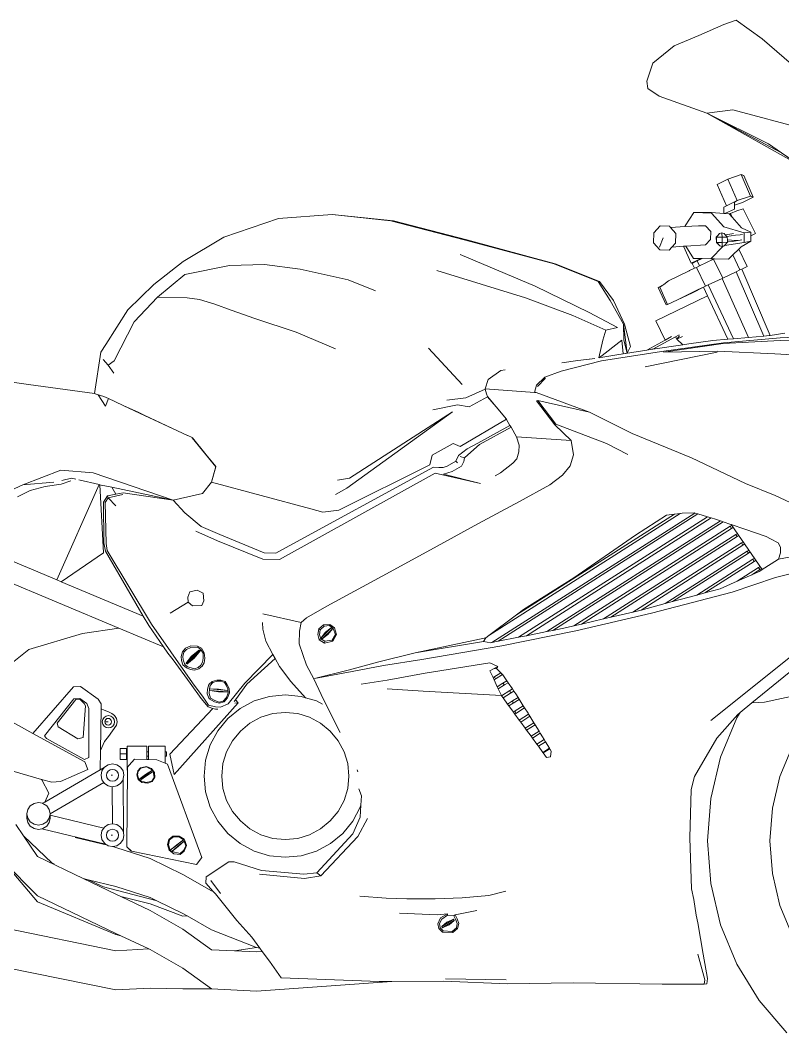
# Model space of a CAD drawing. Header units: inches. Extents: x 1944 to 3775, y -462 to 1299.
# Drawn here: x 2535.61 to 2567.93, y 355.18 to 398.07 of the extents above; entities that cross this region are included whole.
import ezdxf

# ---------------------------------------------------------------- set-up
doc = ezdxf.new("R2010")
doc.units = ezdxf.units.IN
doc.header["$MEASUREMENT"] = 0
doc.layers.add('CAR', color=173, linetype='Continuous', lineweight=13)

# ---------------------------------------------------------------- blocks, each defined once
blk = doc.blocks.new('r')
at = {"layer": 'CAR'}
for p, q in [((45.051, 46.099), (43.99, 45.629)), ((45.575, 46.273), (45.051, 46.099)), ((46.677, 45.485), (45.575, 46.273)), ((43.99, 45.629), (42.955, 45.19)), ((47.919, 44.418), (46.677, 45.485)), ((42.955, 45.19), (42.052, 44.451)), ((42.052, 44.451), (41.788, 43.695)), ((41.788, 43.695), (41.832, 43.376)), ((41.832, 43.376), (42.315, 43.057)), ((42.315, 43.057), (44.341, 42.337)), ((45.434, 42.472), (44.341, 42.337)), ((48.909, 41.549), (45.434, 42.472)), ((44.341, 42.337), (46.95, 41.031)), ((44.341, 42.337), (48.258, 40.139)), ((47.498, 40.657), (44.341, 42.337)), ((46.95, 41.031), (47.498, 40.657)), ((47.498, 40.657), (48.258, 40.139)), ((44.779, 39.317), (45.231, 39.543)), ((45.231, 39.543), (45.793, 39.732)), ((45.231, 39.543), (45.625, 38.63)), ((45.793, 39.732), (45.902, 39.695)), ((46.187, 38.819), (45.793, 39.732)), ((46.296, 38.782), (45.902, 39.695)), ((45.171, 38.41), (44.779, 39.317)), ((45.504, 38.577), (45.625, 38.63)), ((45.505, 38.57), (45.625, 38.63)), ((45.625, 38.63), (46.187, 38.819)), ((46.296, 38.782), (45.844, 38.557)), ((46.187, 38.819), (46.296, 38.782)), ((45.055, 38.351), (45.051, 38.09)), ((45.055, 38.351), (45.171, 38.41)), ((45.171, 38.41), (45.504, 38.577)), ((45.26, 38.158), (45.511, 38.266)), ((45.334, 38.078), (45.609, 38.199)), ((45.505, 38.57), (45.504, 38.577)), ((45.507, 38.443), (45.505, 38.57)), ((45.844, 38.557), (45.507, 38.443)), ((45.511, 38.266), (45.507, 38.443)), ((45.609, 38.199), (45.869, 38.287)), ((45.869, 38.287), (46.395, 37.234)), ((26.184, 37.88), (23.868, 37.081)), ((28.458, 38.046), (26.184, 37.88)), ((28.458, 38.046), (28.46, 38.046)), ((30.949, 37.781), (28.46, 38.046)), ((31.054, 37.781), (28.46, 38.046)), ((34.056, 36.964), (30.949, 37.781)), ((34.158, 36.964), (31.054, 37.781)), ((43.411, 37.568), (43.79, 38.122)), ((44.539, 38.128), (43.79, 38.122)), ((43.79, 38.122), (44.535, 38.103)), ((44.535, 38.103), (45.055, 37.521)), ((44.539, 38.128), (45.051, 38.09)), ((45.051, 38.09), (45.1, 38.087)), ((45.1, 38.087), (45.26, 38.158)), ((45.1, 38.087), (45.284, 38.073)), ((45.284, 38.073), (45.295, 38.06)), ((45.295, 38.06), (45.334, 38.078)), ((45.295, 38.06), (45.414, 37.923)), ((45.334, 38.078), (45.414, 37.923)), ((45.414, 37.923), (45.804, 37.472)), ((42.082, 37.267), (42.361, 37.556)), ((42.361, 37.556), (42.749, 37.546)), ((42.749, 37.546), (42.802, 37.487)), ((43.41, 37.529), (42.802, 37.487)), ((42.802, 37.487), (43.02, 37.243)), ((43.41, 37.529), (43.411, 37.568)), ((43.975, 37.568), (43.41, 37.529)), ((44.283, 37.56), (43.975, 37.568)), ((44.498, 37.319), (44.283, 37.56)), ((45.055, 37.521), (45.913, 37.267)), ((46.198, 37.298), (45.804, 37.472)), ((23.868, 37.081), (22.144, 36.052)), ((37.868, 35.952), (34.056, 36.964)), ((37.905, 35.952), (34.158, 36.964)), ((42.077, 36.849), (42.082, 37.267)), ((42.335, 36.665), (42.49, 37.051)), ((43.02, 37.243), (43.014, 36.824)), ((44.272, 36.758), (44.493, 36.987)), ((44.493, 36.987), (44.498, 37.319)), ((44.737, 37.085), (44.755, 37.107)), ((44.74, 36.866), (44.737, 37.085)), ((44.745, 37.078), (44.737, 37.085)), ((44.745, 37.078), (44.874, 37.238)), ((44.749, 36.858), (44.745, 37.078)), ((44.979, 37.078), (44.745, 37.078)), ((44.772, 37.127), (44.755, 37.117)), ((44.755, 37.107), (44.755, 37.117)), ((44.755, 37.117), (44.763, 37.116)), ((44.755, 37.107), (44.763, 37.116)), ((44.763, 37.116), (44.772, 37.127)), ((44.772, 37.127), (44.871, 37.241)), ((44.871, 37.241), (44.967, 37.263)), ((45.061, 37.244), (44.967, 37.263)), ((44.971, 37.238), (44.979, 37.078)), ((45.204, 37.086), (44.979, 37.078)), ((44.979, 37.078), (44.983, 36.858)), ((45.061, 37.244), (45.065, 37.241)), ((45.115, 37.185), (45.065, 37.241)), ((45.231, 37.201), (45.115, 37.185)), ((45.187, 37.105), (45.115, 37.185)), ((45.549, 37.164), (45.187, 37.105)), ((45.204, 37.086), (45.187, 37.105)), ((45.206, 36.967), (45.204, 37.086)), ((45.206, 36.967), (45.553, 36.939)), ((45.208, 36.882), (45.206, 36.967)), ((45.399, 37.219), (45.231, 37.201)), ((45.404, 36.9), (45.236, 36.882)), ((45.463, 37.239), (45.399, 37.219)), ((45.746, 36.96), (45.404, 36.9)), ((45.742, 37.184), (45.549, 37.164)), ((45.553, 36.939), (45.746, 36.96)), ((45.851, 37.202), (45.742, 37.184)), ((45.746, 36.96), (45.812, 36.971)), ((45.793, 36.678), (46.205, 36.915)), ((45.913, 37.267), (46.198, 37.298)), ((45.918, 36.854), (45.913, 37.267)), ((46.205, 36.915), (45.918, 36.854)), ((46.201, 37.144), (46.198, 37.298)), ((46.395, 37.234), (46.201, 37.144)), ((46.205, 36.915), (46.201, 37.144)), ((42.348, 36.546), (42.077, 36.849)), ((42.736, 36.536), (42.348, 36.546)), ((42.856, 36.66), (42.736, 36.536)), ((43.014, 36.824), (42.856, 36.66)), ((42.856, 36.66), (43.352, 36.695)), ((43.352, 36.695), (43.441, 36.701)), ((43.352, 36.695), (43.676, 35.982)), ((43.441, 36.701), (44.272, 36.758)), ((43.765, 36.183), (43.441, 36.701)), ((45.029, 36.701), (44.51, 36.163)), ((44.88, 36.711), (44.74, 36.866)), ((44.749, 36.858), (44.74, 36.866)), ((44.983, 36.858), (44.749, 36.858)), ((44.88, 36.711), (44.749, 36.858)), ((44.88, 36.711), (44.883, 36.708)), ((44.977, 36.689), (44.883, 36.708)), ((44.977, 36.689), (45.029, 36.701)), ((44.983, 36.858), (44.98, 36.708)), ((45.208, 36.866), (44.983, 36.858)), ((45.029, 36.701), (45.073, 36.711)), ((45.073, 36.711), (45.084, 36.724)), ((45.084, 36.724), (45.208, 36.866)), ((45.918, 36.854), (45.084, 36.724)), ((45.236, 36.882), (45.208, 36.882)), ((45.208, 36.866), (45.208, 36.882)), ((45.688, 36.575), (45.435, 36.327)), ((45.793, 36.678), (45.688, 36.575)), ((46.044, 35.836), (45.688, 36.575)), ((22.144, 36.052), (20.892, 35.079)), ((37.054, 35.005), (33.875, 36.354)), ((44.091, 36.174), (43.676, 35.982)), ((43.922, 36.076), (43.718, 35.971)), ((44.091, 36.174), (43.765, 36.183)), ((44.137, 36.173), (43.922, 36.076)), ((43.922, 36.076), (44.022, 35.861)), ((44.022, 35.861), (44.62, 36.143)), ((44.137, 36.173), (44.091, 36.174)), ((44.51, 36.163), (44.137, 36.173)), ((44.51, 36.163), (44.611, 36.162)), ((44.611, 36.162), (44.62, 36.143)), ((44.611, 36.162), (44.66, 36.162)), ((44.62, 36.143), (44.624, 36.145)), ((44.624, 36.145), (44.66, 36.162)), ((44.624, 36.145), (45.008, 35.349)), ((44.66, 36.162), (45.259, 36.155)), ((45.435, 36.327), (45.259, 36.155)), ((45.435, 36.327), (45.74, 35.694)), ((24.111, 35.875), (22.209, 35.496)), ((25.593, 35.924), (24.111, 35.875)), ((27.1, 35.724), (25.593, 35.924)), ((29.128, 35.272), (27.1, 35.724)), ((36.648, 34.507), (32.887, 35.667)), ((39.727, 35.199), (37.868, 35.952)), ((39.791, 35.199), (37.905, 35.952)), ((42.708, 35.226), (43.588, 35.657)), ((43.588, 35.657), (43.603, 35.664)), ((43.603, 35.664), (43.81, 35.775)), ((43.603, 35.664), (43.815, 35.764)), ((43.718, 35.971), (43.81, 35.775)), ((43.81, 35.775), (43.815, 35.764)), ((43.815, 35.764), (43.892, 35.8)), ((43.892, 35.8), (44.022, 35.861)), ((43.892, 35.8), (44.275, 35.004)), ((45.577, 35.617), (45.008, 35.349)), ((45.74, 35.694), (45.577, 35.617)), ((45.577, 35.617), (46.749, 32.889)), ((45.825, 35.733), (45.74, 35.694)), ((46.044, 35.836), (45.825, 35.733)), ((45.825, 35.733), (47.013, 32.914)), ((22.209, 35.496), (21.051, 34.536)), ((30.291, 34.803), (29.128, 35.272)), ((40.245, 34.398), (39.727, 35.199)), ((40.38, 34.398), (39.791, 35.199)), ((42.51, 35.079), (42.708, 35.226)), ((44.982, 35.337), (44.396, 35.061)), ((45.008, 35.349), (44.982, 35.337)), ((44.982, 35.337), (46.105, 32.833)), ((20.892, 35.079), (19.802, 34.002)), ((39.345, 33.889), (37.054, 35.005)), ((42.274, 34.953), (42.51, 35.079)), ((42.274, 34.953), (42.347, 34.958)), ((42.618, 34.218), (42.274, 34.953)), ((42.347, 34.958), (42.51, 35.079)), ((42.347, 34.958), (42.674, 34.224)), ((43.972, 34.861), (43.092, 34.43)), ((44.19, 34.961), (43.725, 34.727)), ((44.189, 34.963), (43.972, 34.861)), ((44.275, 35.004), (44.189, 34.963)), ((44.189, 34.963), (44.19, 34.961)), ((44.19, 34.961), (44.36, 34.597)), ((44.396, 35.061), (44.275, 35.004)), ((44.396, 35.061), (45.461, 32.778)), ((21.051, 34.536), (20.059, 33.495)), ((22.311, 34.514), (21.051, 34.536)), ((22.831, 34.438), (22.311, 34.514)), ((23.476, 34.246), (22.831, 34.438)), ((38.662, 33.757), (36.648, 34.507)), ((40.797, 33.403), (40.245, 34.398)), ((40.85, 33.403), (40.38, 34.398)), ((42.171, 33.539), (44.36, 34.597)), ((42.674, 34.224), (43.725, 34.727)), ((43.092, 34.43), (42.674, 34.224)), ((44.36, 34.597), (45.22, 32.757)), ((19.802, 34.002), (18.857, 32.541)), ((24.176, 33.993), (23.476, 34.246)), ((25.183, 33.634), (24.176, 33.993)), ((40.548, 33.249), (39.345, 33.889)), ((42.674, 34.224), (42.618, 34.218)), ((20.059, 33.495), (19.21, 31.844)), ((26.933, 33.057), (25.183, 33.634)), ((40.056, 33.135), (38.662, 33.757)), ((42.171, 33.539), (42.565, 32.723)), ((28.604, 32.357), (26.933, 33.057)), ((39.928, 32.723), (40.056, 33.135)), ((40.056, 33.135), (40.548, 33.249)), ((40.812, 32.721), (40.797, 33.403)), ((40.797, 33.403), (40.957, 32.172)), ((41.105, 32.447), (40.85, 33.403)), ((39.759, 31.972), (39.928, 32.723)), ((39.769, 31.974), (40.736, 32.723)), ((40.79, 32.142), (40.736, 32.723)), ((40.957, 32.172), (40.812, 32.721)), ((42.565, 32.723), (41.797, 32.3)), ((43.001, 32.865), (42.047, 32.34)), ((45.045, 32.612), (42.419, 32.244)), ((42.836, 32.872), (42.565, 32.723)), ((43.001, 32.865), (43.157, 32.945)), ((43.061, 32.76), (43.001, 32.865)), ((43.061, 32.76), (43.18, 32.902)), ((43.061, 32.76), (43.31, 32.869)), ((43.314, 32.521), (43.061, 32.76)), ((44.585, 32.702), (43.567, 32.557)), ((45.22, 32.757), (44.585, 32.702)), ((47.441, 32.705), (45.027, 32.571)), ((47.45, 32.814), (45.045, 32.612)), ((45.461, 32.778), (45.22, 32.757)), ((46.105, 32.833), (45.461, 32.778)), ((46.749, 32.889), (46.105, 32.833)), ((46.983, 32.909), (46.749, 32.889)), ((47.013, 32.914), (46.983, 32.909)), ((47.635, 33.014), (47.013, 32.914)), ((48.08, 32.719), (47.441, 32.705)), ((48.069, 32.847), (47.45, 32.814)), ((18.653, 32.211), (18.385, 30.463)), ((18.857, 32.541), (18.653, 32.211)), ((33.965, 30.842), (32.535, 32.381)), ((42.419, 32.244), (39.865, 31.843)), ((41.797, 32.3), (40.516, 32.095)), ((40.957, 32.172), (41.105, 32.447)), ((41.715, 31.585), (44.777, 32.203)), ((42.004, 32.333), (41.797, 32.3)), ((42.047, 32.34), (42.004, 32.333)), ((43.314, 32.521), (42.047, 32.34)), ((42.504, 32.214), (45.027, 32.571)), ((44.797, 32.25), (42.504, 32.214)), ((43.567, 32.557), (43.314, 32.521)), ((47.221, 32.134), (44.797, 32.25)), ((18.966, 31.653), (18.747, 31.9)), ((19.21, 31.844), (18.966, 31.653)), ((39.865, 31.843), (38.162, 31.4)), ((38.187, 31.761), (38.873, 31.851)), ((38.873, 31.851), (39.469, 31.928)), ((39.357, 31.91), (38.873, 31.851)), ((39.469, 31.928), (39.357, 31.91)), ((39.469, 31.928), (39.593, 31.944)), ((40.516, 32.095), (39.845, 31.988)), ((40.516, 32.095), (40.79, 32.142)), ((40.79, 32.142), (40.957, 32.172)), ((48.234, 32.078), (47.221, 32.134)), ((18.966, 31.653), (19.202, 31.326)), ((35.061, 31.045), (35.6, 31.432)), ((35.79, 31.458), (35.6, 31.432)), ((38.162, 31.4), (37.468, 31.147)), ((15.587, 30.844), (13.734, 31.109)), ((34.937, 30.654), (35.061, 31.045)), ((37.468, 31.147), (37.111, 30.809)), ((37.485, 31.091), (37.16, 30.752)), ((37.485, 31.091), (37.468, 31.147)), ((18.385, 30.463), (15.587, 30.844)), ((18.407, 30.454), (18.385, 30.463)), ((18.385, 30.463), (18.406, 30.451)), ((34.116, 30.275), (34.934, 30.644)), ((34.934, 30.644), (34.935, 30.647)), ((35.003, 30.44), (34.934, 30.644)), ((34.935, 30.647), (34.937, 30.654)), ((34.935, 30.647), (35.003, 30.44)), ((37.034, 30.502), (34.937, 30.654)), ((37.111, 30.809), (37.034, 30.502)), ((37.101, 30.497), (37.034, 30.502)), ((39.36, 29.674), (37.101, 30.497)), ((18.406, 30.451), (18.496, 30.421)), ((18.496, 30.421), (18.782, 30.326)), ((18.543, 30.404), (18.852, 29.929)), ((18.782, 30.326), (18.973, 30.24)), ((18.973, 30.24), (18.852, 29.929)), ((18.973, 30.24), (19.238, 30.121)), ((19.238, 30.121), (19.625, 29.943)), ((34.116, 30.275), (33.314, 30.177)), ((35.045, 30.32), (34.259, 29.89)), ((35.041, 30.33), (35.003, 30.44)), ((35.041, 30.33), (35.405, 29.894)), ((35.045, 30.32), (35.041, 30.33)), ((35.405, 29.894), (35.045, 30.32)), ((37.168, 30.158), (37.113, 30.15)), ((37.113, 30.15), (37.896, 29.138)), ((39.36, 29.674), (37.168, 30.158)), ((37.168, 30.158), (37.929, 29.165)), ((20.507, 29.531), (19.625, 29.943)), ((19.625, 29.943), (20.228, 29.666)), ((20.228, 29.666), (20.513, 29.533)), ((29.076, 26.448), (33.559, 29.676)), ((29.19, 26.877), (33.559, 29.676)), ((33.763, 29.977), (32.727, 29.764)), ((34.259, 29.89), (33.763, 29.977)), ((35.849, 29.367), (35.405, 29.894)), ((41.173, 28.765), (39.36, 29.674)), ((20.507, 29.531), (20.513, 29.533)), ((21.906, 28.878), (20.507, 29.531)), ((20.513, 29.533), (21.184, 29.222)), ((21.184, 29.222), (21.906, 28.878)), ((33.879, 28.215), (35.845, 29.365)), ((35.845, 29.365), (35.849, 29.367)), ((35.845, 29.365), (35.846, 29.364)), ((35.846, 29.364), (35.992, 29.108)), ((21.906, 28.878), (22.323, 28.68)), ((35.992, 29.108), (34.634, 28.361)), ((36.036, 29.03), (34.694, 28.291)), ((35.992, 29.108), (36.036, 29.03)), ((36.036, 29.03), (36.267, 28.624)), ((37.896, 29.138), (38.585, 28.471)), ((40.08, 28.335), (37.929, 29.165)), ((43.679, 27.735), (41.173, 28.765)), ((22.52, 28.592), (22.337, 28.677)), ((22.527, 28.583), (22.52, 28.592)), ((22.527, 28.583), (22.534, 28.58)), ((23.523, 27.358), (22.527, 28.583)), ((22.534, 28.58), (23.12, 27.858)), ((32.695, 27.851), (33.583, 28.342)), ((33.583, 28.342), (33.879, 28.215)), ((34.634, 28.361), (34.178, 28.12)), ((38.585, 28.471), (36.267, 28.624)), ((36.267, 28.624), (36.38, 28.265)), ((38.585, 28.471), (38.68, 27.86)), ((40.98, 27.88), (40.08, 28.335)), ((34.178, 28.12), (33.812, 27.83)), ((34.062, 27.732), (34.336, 27.97)), ((34.336, 27.97), (34.694, 28.291)), ((36.371, 27.994), (36.283, 27.693)), ((36.38, 28.265), (36.371, 27.994)), ((23.12, 27.858), (23.526, 27.362)), ((32.602, 27.432), (32.695, 27.851)), ((33.692, 27.59), (33.331, 27.384)), ((33.812, 27.83), (33.692, 27.59)), ((33.773, 27.521), (33.692, 27.59)), ((34.062, 27.732), (33.881, 27.784)), ((33.931, 27.378), (34.042, 27.584)), ((34.042, 27.584), (34.062, 27.732)), ((36.117, 27.509), (35.588, 27.091)), ((36.283, 27.693), (36.117, 27.509)), ((38.68, 27.86), (38.541, 27.392)), ((43.679, 27.735), (45.977, 26.644)), ((15.345, 26.587), (16.955, 27.204)), ((16.955, 27.204), (18.322, 27.094)), ((18.322, 27.094), (21.719, 25.943)), ((23.526, 27.362), (23.339, 26.701)), ((23.339, 26.701), (23.523, 27.358)), ((26.219, 23.432), (32.818, 27.077)), ((32.745, 27.342), (26.318, 23.835)), ((28.733, 25.52), (32.602, 27.432)), ((32.982, 27.318), (32.745, 27.342)), ((34.738, 26.651), (32.818, 27.077)), ((33.157, 27.33), (32.982, 27.318)), ((33.331, 27.384), (33.157, 27.33)), ((33.171, 27.046), (33.535, 27.149)), ((34.738, 26.651), (33.171, 27.046)), ((33.535, 27.149), (33.931, 27.378)), ((35.588, 27.091), (35.362, 26.966)), ((38.541, 27.392), (38.222, 27.002)), ((15.345, 26.587), (16.663, 26.697)), ((16.971, 26.613), (16.294, 26.518)), ((18.587, 26.6), (16.786, 22.565)), ((17.382, 26.756), (16.971, 26.613)), ((17.003, 26.77), (17.412, 26.876)), ((17.412, 26.876), (17.59, 26.834)), ((17.713, 26.806), (18.587, 26.6)), ((18.587, 26.6), (18.613, 26.594)), ((22.955, 26.225), (23.339, 26.701)), ((23.339, 26.701), (27.548, 25.575)), ((28.68, 26.785), (29.19, 26.877)), ((38.222, 27.002), (37.685, 26.592)), ((47.228, 26.135), (45.977, 26.644)), ((13.801, 25.881), (15.345, 26.587)), ((15.658, 26.348), (15.126, 26.085)), ((16.294, 26.518), (15.658, 26.348)), ((18.763, 23.707), (18.613, 26.594)), ((18.613, 26.594), (18.669, 26.581)), ((18.669, 26.581), (19.111, 26.488)), ((19.288, 26.194), (18.928, 26.126)), ((19.583, 26.177), (18.968, 26.042)), ((19.111, 26.488), (19.288, 26.194)), ((19.111, 26.488), (21.719, 25.943)), ((19.595, 26.251), (19.288, 26.194)), ((21.711, 25.933), (19.595, 26.251)), ((21.719, 25.943), (22.955, 26.225)), ((29.076, 26.448), (28.601, 26.181)), ((37.685, 26.592), (36.395, 25.883)), ((18.928, 26.126), (18.765, 25.855)), ((18.765, 25.855), (18.776, 24.128)), ((18.968, 26.042), (18.84, 25.834)), ((18.84, 25.834), (18.875, 24.107)), ((18.928, 26.126), (18.968, 26.042)), ((19.282, 25.705), (18.968, 26.042)), ((22.21, 25.4), (21.711, 25.933)), ((36.395, 25.883), (34.623, 24.936)), ((48.318, 25.632), (47.228, 26.135)), ((22.9, 24.818), (22.21, 25.4)), ((27.548, 25.575), (28.067, 25.429)), ((28.067, 25.429), (28.733, 25.52)), ((43.21, 25.377), (35.089, 20.199)), ((43.827, 25.393), (35.219, 19.904)), ((43.958, 25.355), (35.496, 19.96)), ((42.962, 25.347), (36.271, 21.081)), ((42.63, 25.307), (42.962, 25.347)), ((42.962, 25.347), (43.21, 25.377)), ((43.21, 25.377), (43.292, 25.387)), ((43.292, 25.387), (43.808, 25.399)), ((43.808, 25.399), (43.827, 25.393)), ((43.827, 25.393), (43.958, 25.355)), ((43.958, 25.355), (44.366, 25.237)), ((34.623, 24.936), (32.626, 23.831)), ((44.366, 25.237), (36.359, 20.132)), ((44.522, 25.192), (36.689, 20.198)), ((44.916, 25.066), (37.552, 20.37)), ((45.033, 25.025), (37.814, 20.422)), ((41.31, 24.461), (42.63, 25.307)), ((44.366, 25.237), (44.522, 25.192)), ((44.522, 25.192), (44.699, 25.141)), ((44.699, 25.141), (44.916, 25.066)), ((44.916, 25.066), (45.033, 25.025)), ((45.033, 25.025), (45.35, 24.915)), ((45.35, 24.915), (45.373, 24.907)), ((45.373, 24.907), (46.685, 23.001)), ((45.373, 24.907), (45.947, 24.709)), ((11.818, 24.645), (16.786, 22.565)), ((22.684, 24.629), (23.592, 24.222)), ((23.7, 24.479), (22.9, 24.818)), ((25.574, 23.706), (23.7, 24.479)), ((38.696, 22.647), (41.31, 24.461)), ((45.32, 24.831), (38.702, 20.61)), ((45.381, 24.742), (39.019, 20.685)), ((45.562, 24.479), (39.958, 20.906)), ((45.374, 24.865), (45.32, 24.831)), ((45.381, 24.742), (45.32, 24.831)), ((45.436, 24.777), (45.381, 24.742)), ((45.616, 24.514), (45.562, 24.479)), ((45.62, 24.395), (45.562, 24.479)), ((45.947, 24.709), (46.857, 24.396)), ((18.776, 24.128), (18.85, 23.78)), ((18.875, 24.107), (18.922, 23.801)), ((23.592, 24.222), (25.517, 23.437)), ((45.62, 24.395), (40.26, 20.977)), ((45.801, 24.133), (41.198, 21.198)), ((45.865, 24.039), (41.547, 21.285)), ((45.674, 24.43), (45.62, 24.395)), ((45.855, 24.167), (45.801, 24.133)), ((45.865, 24.039), (45.801, 24.133)), ((45.92, 24.073), (45.865, 24.039)), ((46.857, 24.396), (47.039, 24.3)), ((47.039, 24.3), (47.361, 24.137)), ((47.361, 24.137), (47.452, 23.955)), ((18.763, 23.707), (16.974, 22.486)), ((18.85, 23.78), (20.452, 21.03)), ((18.922, 23.801), (20.797, 20.693)), ((26.075, 23.689), (25.574, 23.706)), ((26.318, 23.835), (26.075, 23.689)), ((32.626, 23.831), (30.574, 22.725)), ((46.046, 23.776), (42.571, 21.561)), ((46.101, 23.696), (42.883, 21.644)), ((46.1, 23.811), (46.046, 23.776)), ((46.101, 23.696), (46.046, 23.776)), ((46.155, 23.731), (46.101, 23.696)), ((47.376, 23.441), (49.255, 23.795)), ((47.463, 23.711), (47.376, 23.441)), ((47.452, 23.955), (47.463, 23.711)), ((26.219, 23.432), (25.517, 23.437)), ((46.282, 23.434), (43.907, 21.919)), ((46.343, 23.345), (44.253, 22.013)), ((46.336, 23.468), (46.282, 23.434)), ((46.343, 23.345), (46.282, 23.434)), ((46.397, 23.38), (46.343, 23.345)), ((47.063, 23.238), (46.685, 23.001)), ((47.376, 23.441), (47.063, 23.238)), ((19.416, 20.512), (13.559, 22.964)), ((46.524, 23.082), (45.615, 22.503)), ((46.237, 22.778), (45.615, 22.503)), ((46.582, 22.998), (46.237, 22.778)), ((46.557, 22.92), (46.237, 22.778)), ((46.578, 23.117), (46.524, 23.082)), ((46.582, 22.998), (46.524, 23.082)), ((46.672, 22.993), (46.557, 22.92)), ((46.636, 23.033), (46.582, 22.998)), ((46.685, 23.001), (46.672, 22.993)), ((47.248, 22.657), (48.441, 22.958)), ((16.786, 22.565), (16.974, 22.486)), ((16.974, 22.486), (20.452, 21.03)), ((30.574, 22.725), (28.229, 21.454)), ((36.572, 21.305), (38.696, 22.647)), ((45.615, 22.503), (44.899, 22.186)), ((45.408, 22.044), (47.248, 22.657)), ((22.332, 21.828), (22.422, 22.057)), ((22.422, 22.057), (22.741, 22.121)), ((22.741, 22.121), (22.991, 21.995)), ((22.991, 21.995), (23.015, 21.668)), ((41.987, 21.152), (45.408, 22.044)), ((43.907, 21.919), (42.883, 21.644)), ((44.253, 22.013), (43.907, 21.919)), ((44.899, 22.186), (44.253, 22.013)), ((21.587, 21.148), (22.356, 21.622)), ((22.356, 21.622), (22.332, 21.828)), ((22.533, 21.463), (22.356, 21.622)), ((22.928, 21.476), (22.533, 21.463)), ((23.015, 21.668), (22.928, 21.476)), ((28.229, 21.454), (27.364, 20.952)), ((42.571, 21.561), (41.547, 21.285)), ((42.883, 21.644), (42.571, 21.561)), ((20.452, 21.03), (20.685, 20.63)), ((27.145, 20.753), (25.522, 21.124)), ((35.089, 20.199), (36.271, 21.081)), ((36.271, 21.081), (36.572, 21.305)), ((38.79, 20.403), (41.987, 21.152)), ((41.198, 21.198), (40.26, 20.977)), ((41.388, 21.242), (41.198, 21.198)), ((41.547, 21.285), (41.388, 21.242)), ((20.685, 20.63), (21.31, 19.719)), ((20.797, 20.693), (21.612, 19.511)), ((25.506, 20.754), (25.513, 20.476)), ((27.145, 20.753), (27.072, 20.395)), ((27.364, 20.952), (27.145, 20.753)), ((27.889, 20.493), (28.087, 20.663)), ((28.123, 20.604), (27.947, 20.446)), ((28.087, 20.663), (28.356, 20.671)), ((28.123, 20.604), (28.087, 20.663)), ((28.348, 20.625), (28.123, 20.604)), ((28.348, 20.625), (28.356, 20.671)), ((28.496, 20.507), (28.348, 20.625)), ((28.356, 20.671), (28.552, 20.533)), ((38.702, 20.61), (38.396, 20.538)), ((39.019, 20.685), (38.702, 20.61)), ((39.958, 20.906), (39.019, 20.685)), ((40.26, 20.977), (39.958, 20.906)), ((15.598, 19.61), (17.878, 20.289)), ((17.878, 20.289), (19.416, 20.512)), ((21.31, 19.719), (19.416, 20.512)), ((25.513, 20.476), (25.643, 19.96)), ((27.072, 20.395), (27.051, 19.855)), ((27.845, 20.246), (27.889, 20.493)), ((27.907, 20.023), (27.845, 20.246)), ((27.947, 20.446), (27.889, 20.493)), ((27.947, 20.446), (27.923, 20.24)), ((27.923, 20.24), (27.978, 20.058)), ((28.409, 20.526), (27.989, 20.11)), ((27.989, 20.11), (28.17, 20.352)), ((28.026, 20.061), (28.465, 20.488)), ((28.272, 20.246), (28.026, 20.061)), ((28.17, 20.352), (28.409, 20.526)), ((28.465, 20.488), (28.272, 20.246)), ((28.465, 20.488), (28.409, 20.526)), ((28.454, 20.008), (28.594, 20.242)), ((28.642, 20.242), (28.489, 19.968)), ((28.594, 20.242), (28.496, 20.507)), ((28.552, 20.533), (28.642, 20.242)), ((28.594, 20.242), (28.642, 20.242)), ((34.967, 20.108), (35.089, 20.199)), ((35.649, 19.762), (38.79, 20.403)), ((36.689, 20.198), (36.359, 20.132)), ((37.552, 20.37), (36.689, 20.198)), ((37.814, 20.422), (37.552, 20.37)), ((38.396, 20.538), (37.814, 20.422)), ((22.246, 19.664), (22.468, 19.762)), ((22.468, 19.762), (22.753, 19.761)), ((22.753, 19.761), (22.917, 19.671)), ((25.643, 19.96), (25.948, 19.4)), ((27.051, 19.855), (27.37, 18.953)), ((27.907, 20.023), (27.978, 20.058)), ((28.127, 19.881), (27.907, 20.023)), ((27.978, 20.058), (28.144, 19.959)), ((27.989, 20.11), (28.026, 20.061)), ((28.489, 19.968), (28.127, 19.881)), ((28.144, 19.959), (28.127, 19.881)), ((28.144, 19.959), (28.454, 20.008)), ((28.454, 20.008), (28.489, 19.968)), ((34.967, 20.108), (31.967, 19.472)), ((31.967, 19.472), (34.873, 19.955)), ((32.258, 19.186), (35.649, 19.762)), ((34.873, 19.955), (34.967, 20.108)), ((35.185, 19.897), (34.873, 19.955)), ((35.219, 19.904), (35.185, 19.897)), ((35.496, 19.96), (35.219, 19.904)), ((36.359, 20.132), (35.496, 19.96)), ((14.829, 18.993), (15.598, 19.61)), ((21.31, 19.719), (21.493, 19.451)), ((21.493, 19.451), (21.712, 19.169)), ((21.612, 19.511), (22.538, 18.205)), ((22.06, 19.321), (22.113, 19.515)), ((22.073, 19.152), (22.06, 19.321)), ((22.113, 19.515), (22.246, 19.664)), ((22.172, 19.499), (22.122, 19.322)), ((22.122, 19.322), (22.134, 19.168)), ((22.28, 19.619), (22.172, 19.499)), ((22.827, 19.603), (22.255, 19.024)), ((22.255, 19.024), (22.501, 19.334)), ((22.469, 19.7), (22.28, 19.619)), ((22.3, 18.987), (22.87, 19.569)), ((22.743, 19.711), (22.469, 19.7)), ((22.501, 19.334), (22.827, 19.603)), ((22.87, 19.569), (22.607, 19.242)), ((22.877, 19.627), (22.743, 19.711)), ((22.985, 19.457), (22.877, 19.627)), ((22.917, 19.671), (23.031, 19.477)), ((22.993, 19.249), (22.985, 19.457)), ((23.031, 19.477), (23.062, 19.239)), ((24.757, 18.185), (25.948, 19.4)), ((25.948, 19.4), (26.037, 19.236)), ((30.428, 19.084), (31.967, 19.472)), ((44.511, 16.607), (48.381, 19.702)), ((48.777, 19.417), (46.245, 17.349)), ((21.712, 19.169), (22.436, 18.182)), ((22.132, 18.958), (22.073, 19.152)), ((22.285, 18.829), (22.132, 18.958)), ((22.134, 19.168), (22.207, 18.979)), ((22.207, 18.979), (22.33, 18.879)), ((22.607, 19.242), (22.3, 18.987)), ((22.33, 18.879), (22.477, 18.84)), ((22.773, 18.844), (22.893, 18.956)), ((22.944, 18.907), (22.805, 18.8)), ((22.893, 18.956), (22.962, 19.079)), ((23.031, 19.05), (22.944, 18.907)), ((22.962, 19.079), (22.993, 19.249)), ((23.062, 19.239), (23.031, 19.05)), ((24.845, 18.144), (26.037, 19.236)), ((26.037, 19.236), (26.223, 18.893)), ((26.223, 18.893), (26.711, 18.258)), ((27.37, 18.953), (27.675, 18.376)), ((29.193, 18.758), (30.428, 19.084)), ((29.301, 18.68), (30.637, 18.937)), ((30.637, 18.937), (32.258, 19.186)), ((32.4, 18.605), (35.136, 19.045)), ((35.136, 19.045), (35.479, 18.886)), ((35.29, 18.792), (35.479, 18.886)), ((35.479, 18.886), (35.425, 18.81)), ((22.457, 18.763), (22.285, 18.829)), ((22.619, 18.741), (22.457, 18.763)), ((22.477, 18.84), (22.615, 18.798)), ((22.615, 18.798), (22.773, 18.844)), ((22.805, 18.8), (22.619, 18.741)), ((27.711, 18.391), (29.193, 18.758)), ((27.711, 18.391), (29.301, 18.68)), ((30.784, 18.314), (32.4, 18.605)), ((35.14, 18.715), (35.29, 18.792)), ((35.274, 18.425), (35.14, 18.715)), ((35.31, 18.447), (35.274, 18.425)), ((35.29, 18.792), (35.425, 18.81)), ((35.598, 18.631), (35.31, 18.447)), ((35.31, 18.447), (35.407, 18.382)), ((35.674, 18.552), (35.407, 18.382)), ((35.425, 18.81), (35.598, 18.631)), ((35.598, 18.631), (35.674, 18.552)), ((35.674, 18.552), (35.686, 18.54)), ((35.686, 18.54), (35.857, 18.291)), ((15.77, 16.06), (17.488, 18.035)), ((17.488, 18.035), (17.791, 18.049)), ((17.791, 18.049), (18.536, 17.511)), ((22.436, 18.182), (22.903, 17.534)), ((22.538, 18.205), (22.985, 17.598)), ((23.17, 17.938), (23.225, 18.133)), ((23.225, 18.133), (23.367, 18.256)), ((23.28, 18.085), (23.259, 17.946)), ((23.394, 18.215), (23.28, 18.085)), ((23.367, 18.256), (23.569, 18.31)), ((23.579, 18.273), (23.394, 18.215)), ((23.569, 18.31), (23.737, 18.319)), ((23.746, 18.276), (23.579, 18.273)), ((23.737, 18.319), (23.915, 18.255)), ((23.888, 18.215), (23.746, 18.276)), ((23.962, 18.097), (23.888, 18.215)), ((23.915, 18.255), (24.008, 18.111)), ((24.03, 17.946), (23.962, 18.097)), ((24.008, 18.111), (24.088, 17.957)), ((24.049, 17.306), (24.757, 18.185)), ((24.36, 17.482), (24.845, 18.144)), ((26.711, 18.258), (27.323, 17.572)), ((27.675, 18.376), (27.991, 17.709)), ((29.691, 18.148), (30.784, 18.314)), ((35.32, 18.326), (35.274, 18.425)), ((35.407, 18.382), (35.32, 18.326)), ((35.455, 18.035), (35.32, 18.326)), ((35.694, 18.187), (35.455, 18.035)), ((35.498, 17.941), (35.455, 18.035)), ((35.766, 18.111), (35.498, 17.941)), ((35.857, 18.291), (35.694, 18.187)), ((35.694, 18.187), (35.766, 18.111)), ((35.915, 18.207), (35.766, 18.111)), ((35.857, 18.291), (35.915, 18.207)), ((35.915, 18.207), (36.096, 17.944)), ((22.985, 17.598), (23.212, 17.259)), ((23.161, 17.74), (23.17, 17.938)), ((23.243, 17.517), (23.161, 17.74)), ((23.259, 17.946), (23.24, 17.752)), ((23.24, 17.752), (23.299, 17.552)), ((23.274, 17.869), (24.02, 17.823)), ((23.632, 17.826), (23.274, 17.869)), ((24.017, 17.882), (23.28, 17.946)), ((23.28, 17.946), (23.638, 17.931)), ((24.02, 17.823), (23.632, 17.826)), ((23.638, 17.931), (24.017, 17.882)), ((23.983, 17.579), (24.048, 17.783)), ((24.1, 17.781), (24.024, 17.564)), ((24.048, 17.783), (24.03, 17.946)), ((24.088, 17.957), (24.1, 17.781)), ((25.798, 17.628), (25.152, 17.432)), ((26.47, 17.694), (25.798, 17.628)), ((27.141, 17.628), (26.47, 17.694)), ((27.323, 17.572), (27.141, 17.628)), ((27.991, 17.709), (28.466, 16.735)), ((30.79, 17.95), (32.308, 17.851)), ((32.308, 17.851), (35.626, 17.664)), ((35.626, 17.664), (35.498, 17.941)), ((35.636, 17.651), (35.626, 17.664)), ((35.987, 17.875), (35.636, 17.651)), ((35.703, 17.559), (35.636, 17.651)), ((36.018, 17.76), (35.703, 17.559)), ((36.096, 17.944), (35.987, 17.875)), ((36.018, 17.76), (35.987, 17.875)), ((36.161, 17.85), (36.018, 17.76)), ((36.096, 17.944), (36.161, 17.85)), ((36.161, 17.85), (36.243, 17.731)), ((36.243, 17.731), (36.335, 17.584)), ((46.78, 17.378), (48.215, 17.695)), ((15.77, 16.06), (13.265, 17.428)), ((17.512, 17.521), (16.257, 15.951)), ((17.589, 17.498), (16.798, 16.488)), ((17.767, 17.536), (17.512, 17.521)), ((17.767, 17.515), (17.589, 17.498)), ((18.054, 17.325), (17.767, 17.536)), ((17.939, 17.328), (17.767, 17.515)), ((17.904, 15.888), (18.001, 17.231)), ((18.001, 17.231), (17.939, 17.328)), ((18.144, 17.112), (18.054, 17.325)), ((18.536, 17.511), (18.669, 17.317)), ((18.669, 17.317), (18.665, 17.103)), ((24.465, 17.347), (21.755, 14.317)), ((22.903, 17.534), (23.201, 17.178)), ((23.201, 17.178), (23.405, 17.118)), ((23.212, 17.259), (23.513, 17.177)), ((23.299, 17.552), (23.243, 17.517)), ((23.462, 17.402), (23.243, 17.517)), ((23.299, 17.552), (23.478, 17.459)), ((23.664, 17.335), (23.462, 17.402)), ((23.478, 17.459), (23.663, 17.385)), ((23.513, 17.177), (23.721, 17.171)), ((23.663, 17.385), (23.842, 17.428)), ((23.88, 17.389), (23.664, 17.335)), ((23.721, 17.171), (24.049, 17.306)), ((23.842, 17.428), (23.983, 17.579)), ((24.024, 17.564), (23.88, 17.389)), ((24.308, 17.41), (24.36, 17.482)), ((24.465, 17.347), (24.336, 17.342)), ((24.36, 17.482), (24.465, 17.347)), ((25.152, 17.432), (24.557, 17.114)), ((27.787, 17.432), (27.323, 17.572)), ((28.046, 17.294), (27.787, 17.432)), ((35.891, 17.301), (35.703, 17.559)), ((36.104, 17.437), (35.891, 17.301)), ((35.948, 17.222), (35.891, 17.301)), ((36.13, 17.339), (35.948, 17.222)), ((36.136, 16.964), (35.948, 17.222)), ((36.335, 17.584), (36.104, 17.437)), ((36.13, 17.339), (36.104, 17.437)), ((36.379, 17.497), (36.13, 17.339)), ((36.555, 17.232), (36.217, 17.016)), ((36.335, 17.584), (36.386, 17.502)), ((36.386, 17.502), (36.379, 17.497)), ((36.386, 17.502), (36.555, 17.232)), ((36.555, 17.232), (36.612, 17.14)), ((46.245, 17.349), (45.749, 16.943)), ((46.245, 17.349), (46.78, 17.378)), ((18.136, 15.031), (18.144, 17.112)), ((18.665, 17.103), (18.633, 15.331)), ((18.793, 17.044), (18.665, 17.103)), ((18.733, 16.651), (18.789, 16.736)), ((18.789, 16.736), (18.874, 16.792)), ((18.982, 16.97), (18.793, 17.044)), ((18.793, 17.044), (18.982, 16.97)), ((18.874, 16.792), (18.973, 16.812)), ((18.973, 16.812), (19.072, 16.792)), ((19.115, 16.895), (18.982, 16.97)), ((18.982, 16.97), (18.982, 16.97)), ((19.072, 16.792), (19.156, 16.736)), ((19.235, 16.814), (19.115, 16.895)), ((19.156, 16.736), (19.213, 16.651)), ((19.315, 16.694), (19.235, 16.814)), ((21.579, 15.178), (23.405, 17.118)), ((23.405, 17.118), (23.51, 17.088)), ((23.51, 17.088), (23.606, 17.081)), ((24.557, 17.114), (24.036, 16.686)), ((25.438, 16.742), (24.972, 16.493)), ((25.944, 16.895), (25.438, 16.742)), ((26.47, 16.947), (25.944, 16.895)), ((26.995, 16.895), (26.47, 16.947)), ((27.501, 16.742), (26.995, 16.895)), ((27.967, 16.493), (27.501, 16.742)), ((28.466, 16.735), (28.792, 16.101)), ((36.217, 17.016), (36.136, 16.964)), ((36.2, 16.877), (36.136, 16.964)), ((36.246, 16.907), (36.2, 16.877)), ((36.387, 16.619), (36.2, 16.877)), ((36.246, 16.907), (36.217, 17.016)), ((36.612, 17.14), (36.246, 16.907)), ((36.781, 16.87), (36.387, 16.619)), ((36.835, 16.783), (36.448, 16.536)), ((36.612, 17.14), (36.756, 16.91)), ((36.756, 16.91), (36.781, 16.87)), ((36.781, 16.87), (36.835, 16.783)), ((36.835, 16.783), (37.002, 16.512)), ((45.652, 16.864), (44.755, 15.861)), ((45.749, 16.943), (45.611, 16.719)), ((45.749, 16.943), (45.652, 16.864)), ((16.798, 16.488), (16.841, 16.337)), ((16.841, 16.337), (17.681, 15.834)), ((18.713, 16.551), (18.733, 16.651)), ((18.733, 16.452), (18.713, 16.551)), ((18.789, 16.367), (18.733, 16.452)), ((18.874, 16.311), (18.789, 16.367)), ((18.821, 16.551), (18.832, 16.606)), ((18.832, 16.497), (18.821, 16.551)), ((18.821, 16.551), (18.963, 16.551)), ((18.832, 16.606), (18.863, 16.652)), ((18.863, 16.451), (18.832, 16.497)), ((18.863, 16.652), (18.909, 16.683)), ((18.909, 16.42), (18.863, 16.451)), ((18.973, 16.291), (18.874, 16.311)), ((18.909, 16.683), (18.963, 16.694)), ((18.963, 16.409), (18.909, 16.42)), ((18.963, 16.694), (19.018, 16.683)), ((19.018, 16.42), (18.963, 16.409)), ((19.072, 16.311), (18.973, 16.291)), ((19.018, 16.683), (19.064, 16.652)), ((19.064, 16.451), (19.018, 16.42)), ((19.064, 16.652), (19.094, 16.606)), ((19.094, 16.497), (19.064, 16.451)), ((19.156, 16.367), (19.072, 16.311)), ((19.094, 16.606), (19.105, 16.551)), ((19.105, 16.551), (19.094, 16.497)), ((19.315, 16.409), (19.151, 16.163)), ((19.213, 16.452), (19.156, 16.367)), ((19.213, 16.651), (19.232, 16.551)), ((19.232, 16.551), (19.213, 16.452)), ((19.343, 16.551), (19.315, 16.694)), ((19.315, 16.409), (19.343, 16.551)), ((24.036, 16.686), (23.608, 16.164)), ((24.972, 16.493), (24.564, 16.158)), ((28.375, 16.158), (27.967, 16.493)), ((36.448, 16.536), (36.387, 16.619)), ((36.636, 16.278), (36.448, 16.536)), ((37.002, 16.512), (36.636, 16.278)), ((37.057, 16.421), (36.698, 16.192)), ((37.002, 16.512), (37.057, 16.421)), ((37.057, 16.421), (37.224, 16.15)), ((45.611, 16.719), (44.921, 15.053)), ((17.974, 14.856), (15.77, 16.06)), ((16.257, 15.951), (16.349, 15.843)), ((17.681, 15.834), (17.904, 15.888)), ((18.801, 15.712), (18.973, 15.929)), ((18.973, 15.929), (19.151, 16.163)), ((23.608, 16.164), (23.29, 15.569)), ((24.564, 16.158), (24.229, 15.749)), ((28.71, 15.749), (28.375, 16.158)), ((36.698, 16.192), (36.636, 16.278)), ((36.886, 15.934), (36.698, 16.192)), ((37.224, 16.15), (36.886, 15.934)), ((36.943, 15.856), (36.886, 15.934)), ((37.275, 16.067), (36.943, 15.856)), ((37.224, 16.15), (37.275, 16.067)), ((37.275, 16.067), (37.374, 15.906)), ((37.374, 15.906), (37.442, 15.796)), ((16.349, 15.843), (17.396, 15.259)), ((18.633, 15.331), (18.801, 15.712)), ((19.766, 15.519), (20.6, 15.519)), ((19.766, 15.519), (19.766, 15.275)), ((20.6, 15.519), (20.6, 15.275)), ((20.677, 15.519), (21.378, 15.519)), ((20.677, 15.519), (20.677, 15.275)), ((21.378, 15.519), (21.378, 15.275)), ((23.29, 15.569), (23.094, 14.924)), ((24.229, 15.749), (23.98, 15.283)), ((28.959, 15.283), (28.71, 15.749)), ((37.131, 15.598), (36.943, 15.856)), ((37.442, 15.796), (37.131, 15.598)), ((37.194, 15.511), (37.131, 15.598)), ((37.499, 15.705), (37.194, 15.511)), ((37.382, 15.253), (37.194, 15.511)), ((37.442, 15.796), (37.499, 15.705)), ((37.499, 15.705), (37.666, 15.434)), ((44.755, 15.861), (43.819, 14.233)), ((47.436, 14.235), (47.968, 15.518)), ((17.396, 15.259), (17.961, 14.957)), ((17.961, 14.957), (18.136, 15.031)), ((18.633, 15.331), (18.618, 14.511)), ((19.471, 15.187), (19.471, 15.419)), ((19.471, 15.419), (19.743, 15.419)), ((19.743, 15.187), (19.471, 15.187)), ((19.471, 15.187), (19.471, 14.955)), ((19.743, 15.419), (19.743, 15.275)), ((19.743, 15.275), (19.766, 15.275)), ((19.743, 15.187), (19.743, 15.275)), ((19.743, 15.1), (19.743, 15.187)), ((19.743, 15.1), (19.766, 15.1)), ((19.743, 15.1), (19.743, 14.955)), ((19.766, 15.1), (19.766, 15.275)), ((19.766, 14.504), (19.766, 15.1)), ((19.766, 15.1), (19.766, 14.504)), ((20.6, 15.275), (20.677, 15.275)), ((20.6, 15.1), (20.6, 15.275)), ((20.6, 15.1), (20.6, 14.95)), ((20.6, 15.1), (20.677, 15.1)), ((20.677, 15.1), (20.677, 15.275)), ((20.677, 14.948), (20.677, 15.1)), ((20.677, 15.1), (20.677, 14.948)), ((21.378, 15.275), (21.43, 15.275)), ((21.378, 15.1), (21.378, 15.275)), ((21.378, 15.1), (21.378, 14.79)), ((21.378, 15.1), (21.43, 15.1)), ((21.43, 15.1), (21.43, 15.275)), ((21.579, 15.178), (21.755, 14.317)), ((23.98, 15.283), (23.827, 14.778)), ((29.113, 14.778), (28.959, 15.283)), ((37.666, 15.434), (37.382, 15.253)), ((37.401, 15.228), (37.382, 15.253)), ((37.683, 15.406), (37.401, 15.228)), ((37.536, 15.042), (37.401, 15.228)), ((37.705, 15.072), (37.536, 15.042)), ((37.666, 15.434), (37.683, 15.406)), ((37.683, 15.406), (37.744, 15.307)), ((37.744, 15.307), (37.705, 15.072)), ((44.921, 15.053), (44.5, 13.299)), ((14.1, 14.695), (16.141, 14.109)), ((18.095, 14.53), (17.974, 14.856)), ((18.618, 14.511), (18.797, 14.615)), ((18.797, 14.615), (18.698, 14.467)), ((18.803, 14.624), (18.797, 14.615)), ((18.96, 14.729), (18.803, 14.624)), ((19.146, 14.766), (18.96, 14.729)), ((19.331, 14.729), (19.146, 14.766)), ((19.488, 14.624), (19.331, 14.729)), ((19.743, 14.955), (19.471, 14.955)), ((19.593, 14.467), (19.488, 14.624)), ((19.781, 14.504), (19.783, 14.629)), ((19.783, 14.629), (19.852, 14.708)), ((19.852, 14.708), (20.079, 14.966)), ((20.079, 14.966), (20.6, 14.95)), ((20.337, 14.604), (20.225, 14.475)), ((20.24, 14.465), (20.345, 14.59)), ((20.59, 14.659), (20.337, 14.604)), ((20.345, 14.59), (20.585, 14.64)), ((20.585, 14.64), (20.835, 14.506)), ((20.797, 14.576), (20.59, 14.659)), ((20.6, 14.95), (20.677, 14.948)), ((20.677, 14.948), (21.03, 14.937)), ((21.03, 14.937), (21.378, 14.79)), ((21.378, 14.79), (21.475, 14.749)), ((21.472, 14.749), (21.475, 14.749)), ((21.475, 14.749), (22.926, 10.802)), ((23.094, 14.924), (23.028, 14.252)), ((23.827, 14.778), (23.775, 14.252)), ((29.164, 14.252), (29.113, 14.778)), ((16.271, 13.149), (18.618, 14.511)), ((16.945, 14.024), (18.095, 14.53)), ((18.698, 14.467), (18.661, 14.282)), ((18.661, 14.282), (18.698, 14.096)), ((18.892, 14.282), (18.911, 14.379)), ((18.911, 14.185), (18.892, 14.282)), ((18.911, 14.379), (18.966, 14.461)), ((18.966, 14.102), (18.911, 14.185)), ((18.966, 14.461), (19.049, 14.516)), ((19.049, 14.516), (19.146, 14.535)), ((19.089, 14.282), (19.146, 14.282)), ((19.146, 14.535), (19.243, 14.516)), ((19.243, 14.516), (19.325, 14.461)), ((19.325, 14.461), (19.38, 14.379)), ((19.38, 14.185), (19.325, 14.102)), ((19.38, 14.379), (19.4, 14.282)), ((19.4, 14.282), (19.38, 14.185)), ((19.63, 14.282), (19.593, 14.467)), ((19.604, 14.151), (19.63, 14.282)), ((19.779, 14.504), (19.751, 11.259)), ((19.754, 11.259), (19.781, 14.504)), ((19.766, 14.504), (19.779, 14.504)), ((19.779, 14.504), (19.781, 14.504)), ((20.225, 14.475), (20.18, 14.303)), ((20.18, 14.303), (20.229, 14.108)), ((20.202, 14.306), (20.24, 14.465)), ((20.258, 14.108), (20.202, 14.306)), ((20.547, 14.312), (20.258, 14.108)), ((20.258, 14.108), (20.562, 14.287)), ((20.3, 14.064), (20.571, 14.271)), ((20.3, 14.064), (20.583, 14.256)), ((20.835, 14.506), (20.547, 14.312)), ((20.562, 14.287), (20.835, 14.506)), ((20.571, 14.271), (20.876, 14.449)), ((20.583, 14.256), (20.876, 14.449)), ((20.925, 14.406), (20.797, 14.576)), ((20.912, 14.196), (20.819, 14.036)), ((20.834, 14.018), (20.937, 14.201)), ((20.835, 14.506), (20.876, 14.449)), ((20.876, 14.449), (20.912, 14.196)), ((20.937, 14.201), (20.925, 14.406)), ((23.028, 14.252), (23.094, 13.581)), ((23.775, 14.252), (23.827, 13.726)), ((29.113, 13.726), (29.164, 14.252)), ((29.51, 14.509), (29.548, 14.427)), ((43.819, 14.233), (43.67, 13.677)), ((47.112, 12.885), (47.436, 14.235)), ((16.145, 14.084), (16.141, 14.109)), ((16.141, 14.109), (16.57, 13.985)), ((16.444, 13.525), (16.145, 14.084)), ((18.782, 13.971), (16.501, 12.647)), ((16.57, 13.985), (16.945, 14.024)), ((18.698, 14.096), (18.782, 13.971)), ((18.782, 13.971), (18.803, 13.939)), ((18.803, 13.939), (18.96, 13.834)), ((18.96, 13.834), (19.137, 13.799)), ((19.049, 14.047), (18.966, 14.102)), ((19.146, 14.028), (19.049, 14.047)), ((19.143, 12.228), (19.137, 13.799)), ((19.137, 13.799), (19.146, 13.797)), ((19.243, 14.047), (19.146, 14.028)), ((19.146, 13.797), (19.331, 13.834)), ((19.325, 14.102), (19.243, 14.047)), ((19.331, 13.834), (19.488, 13.939)), ((19.488, 13.939), (19.593, 14.096)), ((19.593, 14.096), (19.604, 14.151)), ((19.604, 14.151), (19.613, 11.833)), ((20.229, 14.108), (20.392, 13.98)), ((20.3, 14.064), (20.258, 14.108)), ((20.571, 13.973), (20.3, 14.064)), ((20.392, 13.98), (20.64, 13.947)), ((20.819, 14.036), (20.571, 13.973)), ((20.64, 13.947), (20.834, 14.018)), ((20.819, 14.036), (20.834, 14.018)), ((16.444, 13.525), (16.271, 13.149)), ((23.094, 13.581), (23.29, 12.935)), ((23.827, 13.726), (23.98, 13.221)), ((28.959, 13.221), (29.113, 13.726)), ((29.593, 13.712), (29.703, 13.407)), ((29.703, 13.407), (29.677, 13.024)), ((43.67, 13.677), (43.612, 11.638)), ((44.5, 13.299), (44.359, 11.502)), ((15.552, 12.834), (15.659, 12.989)), ((15.659, 12.989), (15.819, 13.092)), ((15.819, 13.092), (16.008, 13.129)), ((16.008, 13.129), (16.179, 13.096)), ((16.179, 13.096), (16.271, 13.149)), ((16.179, 13.096), (16.197, 13.092)), ((16.197, 13.092), (16.357, 12.989)), ((16.357, 12.989), (16.464, 12.834)), ((23.29, 12.935), (23.608, 12.34)), ((23.98, 13.221), (24.229, 12.755)), ((28.71, 12.755), (28.959, 13.221)), ((29.331, 12.34), (29.649, 12.935)), ((29.677, 13.024), (29.642, 12.51)), ((29.649, 12.935), (29.677, 13.024)), ((47.003, 11.502), (47.112, 12.885)), ((15.515, 12.651), (15.552, 12.834)), ((15.515, 12.469), (15.515, 12.651)), ((15.552, 12.468), (15.515, 12.651)), ((15.515, 12.469), (15.552, 12.286)), ((15.659, 12.314), (15.552, 12.468)), ((16.464, 12.468), (16.357, 12.314)), ((16.464, 12.834), (16.501, 12.651)), ((16.501, 12.651), (16.464, 12.468)), ((16.464, 12.286), (16.501, 12.469)), ((16.501, 12.647), (16.501, 12.651)), ((16.501, 12.597), (16.501, 12.647)), ((16.501, 12.597), (18.778, 12.049)), ((16.501, 12.469), (16.501, 12.597)), ((24.229, 12.755), (24.564, 12.347)), ((28.375, 12.347), (28.71, 12.755)), ((29.642, 12.51), (29.331, 11.799)), ((29.953, 12.453), (29.549, 11.697)), ((15.043, 12.202), (15.37, 11.72)), ((15.552, 12.286), (15.659, 12.131)), ((15.819, 12.21), (15.659, 12.314)), ((15.819, 12.028), (15.659, 12.131)), ((16.008, 12.174), (15.819, 12.21)), ((15.819, 12.028), (16.008, 11.992)), ((15.819, 12.028), (15.821, 12.026)), ((15.821, 12.026), (16.006, 11.989)), ((16.006, 11.989), (16.156, 12.019)), ((16.197, 12.21), (16.008, 12.174)), ((16.008, 11.992), (16.156, 12.019)), ((16.156, 12.019), (16.191, 12.026)), ((18.849, 11.371), (16.156, 12.019)), ((16.191, 12.026), (16.193, 12.027)), ((16.193, 12.027), (16.197, 12.028)), ((16.357, 12.314), (16.197, 12.21)), ((16.197, 12.028), (16.357, 12.131)), ((16.357, 12.131), (16.464, 12.286)), ((18.778, 12.049), (18.698, 11.93)), ((18.803, 12.087), (18.778, 12.049)), ((18.96, 12.192), (18.803, 12.087)), ((18.96, 12.192), (19.143, 12.228)), ((19.146, 12.229), (19.143, 12.228)), ((19.331, 12.192), (19.146, 12.229)), ((19.488, 12.087), (19.331, 12.192)), ((19.593, 11.93), (19.488, 12.087)), ((23.608, 12.34), (24.036, 11.818)), ((24.564, 12.347), (24.972, 12.011)), ((24.972, 12.011), (25.438, 11.762)), ((27.501, 11.762), (27.967, 12.011)), ((27.967, 12.011), (28.375, 12.347)), ((28.903, 11.818), (29.331, 12.34)), ((16.592, 10.567), (15.37, 11.72)), ((15.37, 11.72), (15.966, 10.84)), ((17.569, 11.651), (18.93, 11.317)), ((18.698, 11.93), (18.661, 11.744)), ((18.661, 11.744), (18.698, 11.559)), ((18.892, 11.744), (18.911, 11.842)), ((18.911, 11.647), (18.892, 11.744)), ((18.911, 11.842), (18.966, 11.924)), ((18.966, 11.565), (18.911, 11.647)), ((18.966, 11.924), (19.049, 11.979)), ((19.049, 11.979), (19.146, 11.998)), ((19.089, 11.744), (19.146, 11.744)), ((19.146, 11.998), (19.243, 11.979)), ((19.243, 11.979), (19.325, 11.924)), ((19.325, 11.924), (19.38, 11.842)), ((19.38, 11.647), (19.325, 11.565)), ((19.38, 11.842), (19.4, 11.744)), ((19.4, 11.744), (19.38, 11.647)), ((19.613, 11.833), (19.593, 11.93)), ((19.593, 11.559), (19.63, 11.744)), ((19.63, 11.744), (19.613, 11.833)), ((21.534, 11.558), (21.708, 11.698)), ((21.728, 11.673), (21.565, 11.545)), ((21.708, 11.698), (21.974, 11.707)), ((21.97, 11.671), (21.728, 11.673)), ((22.16, 11.549), (21.97, 11.671)), ((21.974, 11.707), (22.182, 11.584)), ((22.182, 11.584), (22.213, 11.526)), ((24.036, 11.818), (24.557, 11.39)), ((25.438, 11.762), (25.944, 11.609)), ((25.944, 11.609), (26.47, 11.557)), ((26.47, 11.557), (26.995, 11.609)), ((26.995, 11.609), (27.501, 11.762)), ((29.331, 11.799), (27.808, 10.149)), ((29.549, 11.697), (27.975, 10.026)), ((28.382, 11.39), (28.903, 11.818)), ((43.612, 11.638), (43.687, 9.471)), ((18.698, 11.559), (18.803, 11.402)), ((18.803, 11.402), (18.849, 11.371)), ((18.849, 11.371), (18.93, 11.317)), ((18.93, 11.317), (18.96, 11.297)), ((18.96, 11.297), (19.146, 11.26)), ((19.049, 11.51), (18.966, 11.565)), ((19.146, 11.491), (19.049, 11.51)), ((19.243, 11.51), (19.146, 11.491)), ((19.146, 11.26), (19.156, 11.262)), ((19.156, 11.262), (19.331, 11.297)), ((19.156, 11.262), (19.287, 11.23)), ((19.325, 11.565), (19.243, 11.51)), ((19.287, 11.23), (20.746, 10.76)), ((19.331, 11.297), (19.488, 11.402)), ((19.488, 11.402), (19.593, 11.559)), ((19.751, 11.259), (19.754, 11.259)), ((19.751, 11.259), (19.943, 11.072)), ((19.947, 11.072), (19.754, 11.259)), ((21.483, 11.347), (21.534, 11.558)), ((21.542, 11.107), (21.483, 11.347)), ((21.565, 11.545), (21.513, 11.344)), ((21.513, 11.344), (21.596, 11.109)), ((21.596, 11.109), (21.872, 11.336)), ((21.596, 11.109), (21.876, 11.317)), ((21.909, 11.275), (21.665, 11.048)), ((21.926, 11.26), (21.665, 11.048)), ((21.872, 11.336), (22.16, 11.549)), ((21.876, 11.317), (22.16, 11.549)), ((22.183, 11.494), (21.909, 11.275)), ((22.183, 11.494), (21.926, 11.26)), ((22.148, 11.097), (22.254, 11.293)), ((22.183, 11.494), (22.16, 11.549)), ((22.283, 11.302), (22.177, 11.069)), ((22.254, 11.293), (22.183, 11.494)), ((22.213, 11.526), (22.283, 11.302)), ((22.254, 11.293), (22.283, 11.302)), ((24.557, 11.39), (25.152, 11.072)), ((27.787, 11.072), (28.382, 11.39)), ((44.359, 11.502), (44.5, 9.704)), ((47.112, 10.118), (47.003, 11.502)), ((15.966, 10.84), (17.899, 9.91)), ((19.947, 11.072), (19.943, 11.072)), ((19.947, 11.072), (22.699, 10.501)), ((20.746, 10.76), (22.127, 10.087)), ((21.744, 10.951), (21.542, 11.107)), ((21.596, 11.109), (21.665, 11.048)), ((21.665, 11.048), (22.007, 10.971)), ((22.015, 10.931), (21.744, 10.951)), ((22.007, 10.971), (22.148, 11.097)), ((22.007, 10.971), (22.015, 10.931)), ((22.177, 11.069), (22.015, 10.931)), ((22.926, 10.802), (22.703, 10.501)), ((25.152, 11.072), (25.798, 10.876)), ((25.798, 10.876), (26.47, 10.81)), ((26.47, 10.81), (27.141, 10.876)), ((27.141, 10.876), (27.787, 11.072)), ((14.536, 10.621), (15.966, 9.179)), ((15.966, 8.926), (14.739, 10.38)), ((16.673, 10.529), (16.592, 10.567)), ((22.699, 10.501), (22.703, 10.501)), ((24.072, 10.614), (23.111, 9.983)), ((24.305, 10.622), (24.072, 10.614)), ((25.46, 10.248), (24.305, 10.622)), ((17.899, 9.91), (18.118, 9.856)), ((17.899, 9.91), (19.287, 9.242)), ((22.127, 10.087), (23.336, 9.394)), ((23.111, 9.983), (23.103, 9.712)), ((27.282, 9.909), (25.374, 10.088)), ((27.255, 10.096), (25.46, 10.248)), ((27.808, 10.149), (27.255, 10.096)), ((27.975, 10.026), (27.282, 9.909)), ((27.975, 10.026), (27.808, 10.149)), ((47.436, 8.768), (47.112, 10.118)), ((18.118, 9.856), (18.769, 9.553)), ((18.118, 9.856), (19.287, 9.569)), ((20.987, 8.973), (18.769, 9.553)), ((19.287, 9.569), (20.746, 9.1)), ((23.103, 9.712), (23.413, 9.364)), ((23.311, 9.832), (23.719, 9.279)), ((43.687, 9.471), (43.785, 9.018)), ((44.5, 9.704), (44.921, 7.95)), ((15.966, 9.179), (19.287, 7.581)), ((19.287, 9.242), (19.5, 9.142)), ((20.746, 8.831), (19.5, 9.142)), ((19.5, 9.142), (20.746, 8.557)), ((20.746, 9.1), (21.03, 8.962)), ((23.336, 9.394), (23.413, 9.364)), ((23.413, 9.364), (23.51, 9.255)), ((23.51, 9.255), (24.416, 8.129)), ((30.745, 9.081), (29.632, 9.158)), ((31.619, 9.056), (30.745, 9.081)), ((32.823, 9.055), (31.619, 9.056)), ((33.96, 9.09), (32.823, 9.055)), ((35.102, 9.193), (33.96, 9.09)), ((35.102, 9.193), (35.81, 9.379)), ((43.785, 9.018), (43.889, 8.362)), ((19.287, 7.534), (15.966, 8.926)), ((22.127, 8.318), (20.746, 8.831)), ((21.03, 8.962), (20.987, 8.973)), ((21.03, 8.962), (22.127, 8.427)), ((47.968, 7.485), (47.436, 8.768)), ((20.746, 8.557), (22.127, 7.766)), ((22.127, 8.427), (22.304, 8.325)), ((22.304, 8.325), (22.127, 8.318)), ((22.304, 8.325), (23.336, 7.733)), ((31.304, 8.437), (32.911, 8.368)), ((32.911, 8.368), (33.337, 8.41)), ((32.935, 7.995), (33.049, 8.239)), ((33.106, 8.19), (33.009, 8.002)), ((33.049, 8.239), (33.337, 8.41)), ((33.607, 8.181), (33.1, 7.875)), ((33.344, 8.362), (33.106, 8.19)), ((33.311, 8.06), (33.607, 8.181)), ((33.344, 8.362), (33.337, 8.41)), ((33.613, 8.323), (33.344, 8.362)), ((33.632, 8.126), (33.607, 8.181)), ((33.613, 8.323), (33.666, 8.374)), ((33.686, 8.187), (33.613, 8.323)), ((33.666, 8.374), (34.592, 8.558)), ((33.666, 8.374), (33.755, 8.208)), ((33.756, 8.008), (33.686, 8.187)), ((33.755, 8.208), (33.828, 8.011)), ((43.889, 8.362), (43.959, 8.033)), ((19.287, 6.852), (14.613, 7.805)), ((22.127, 7.766), (23.336, 6.895)), ((23.336, 7.733), (25.254, 6.982)), ((24.416, 8.129), (25.045, 7.43)), ((32.974, 7.787), (32.935, 7.995)), ((33.135, 7.63), (32.974, 7.787)), ((33.009, 8.002), (33.039, 7.818)), ((33.039, 7.818), (33.163, 7.691)), ((33.1, 7.875), (33.311, 8.06)), ((33.1, 7.875), (33.124, 7.824)), ((33.124, 7.824), (33.632, 8.126)), ((33.414, 7.945), (33.124, 7.824)), ((33.632, 8.126), (33.414, 7.945)), ((33.538, 7.664), (33.719, 7.818)), ((33.773, 7.788), (33.574, 7.619)), ((33.719, 7.818), (33.756, 8.008)), ((33.828, 8.011), (33.773, 7.788)), ((43.959, 8.033), (44.184, 6.699)), ((44.921, 7.95), (45.611, 6.285)), ((19.287, 7.581), (19.5, 7.481)), ((19.5, 7.481), (19.287, 7.534)), ((19.5, 7.481), (20.686, 6.925)), ((25.045, 7.43), (25.393, 6.957)), ((33.163, 7.691), (33.135, 7.63)), ((33.574, 7.619), (33.135, 7.63)), ((33.163, 7.691), (33.538, 7.664)), ((33.538, 7.664), (33.574, 7.619)), ((20.686, 6.925), (19.287, 6.852)), ((20.686, 6.925), (20.746, 6.897)), ((20.746, 6.897), (22.127, 6.106)), ((23.336, 6.895), (24.314, 6.847)), ((25.254, 6.982), (24.314, 6.847)), ((25.254, 6.982), (25.393, 6.957)), ((25.393, 6.957), (25.495, 6.818)), ((24.314, 6.847), (25.254, 6.801)), ((25.254, 6.801), (25.495, 6.818)), ((25.495, 6.818), (25.801, 6.403)), ((44.253, 5.611), (43.959, 6.699)), ((44.184, 6.699), (44.366, 5.673)), ((19.287, 5.192), (14.613, 6.144)), ((22.127, 6.106), (23.336, 5.234)), ((25.801, 6.403), (26.292, 5.699)), ((45.611, 6.285), (46.553, 4.747)), ((26.292, 5.699), (30.453, 5.545)), ((33.254, 5.654), (35.826, 5.622)), ((44.223, 5.427), (44.253, 5.611)), ((44.366, 5.673), (44.329, 5.45)), ((20.746, 5.267), (19.287, 5.192)), ((22.127, 5.237), (20.746, 5.267)), ((23.336, 5.234), (22.127, 5.237)), ((23.336, 5.234), (25.254, 5.14)), ((25.254, 5.14), (30.985, 5.548)), ((30.453, 5.545), (30.985, 5.548)), ((30.985, 5.548), (33.185, 5.561)), ((33.185, 5.561), (35.884, 5.454)), ((35.884, 5.454), (38.674, 5.491)), ((38.674, 5.491), (42.449, 5.432)), ((42.449, 5.432), (44.223, 5.427)), ((44.223, 5.427), (44.329, 5.45)), ((46.553, 4.747), (47.724, 3.376))]:
    blk.add_line(p, q, dxfattribs=at)
blk = doc.blocks.new('*U22')
at = {"layer": 'CAR'}
blk.add_blockref('r', (4.432, -10), dxfattribs=at)

msp = doc.modelspace()

# ---------------------------------------------------------------- block references
at = {"layer": 'CAR'}
msp.add_blockref('*U22', (2515.94, 361.8), dxfattribs=at)

doc.saveas('drawing.dxf')
